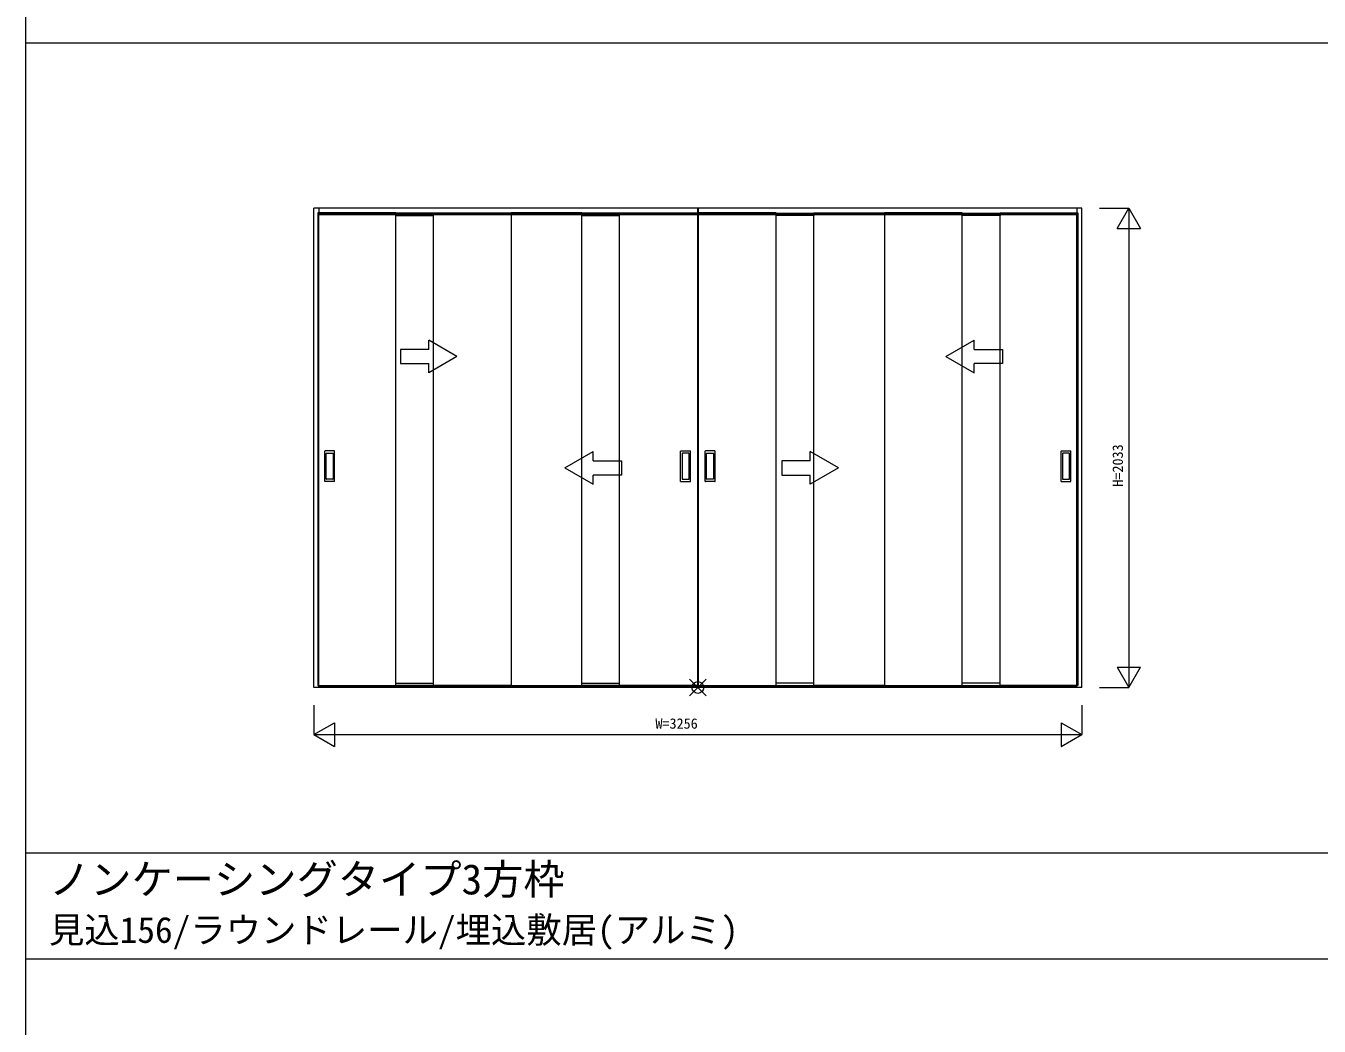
# Model space of a CAD drawing. Units: millimetres, scale not verified. Extents: x -14341 to 14341, y -10000 to 10000.
# Drawn here: x -14341 to -8855, y -4240 to 1 of the extents above; entities that cross this region are included whole.
import ezdxf
from ezdxf.enums import TextEntityAlignment as Align

# ---------------------------------------------------------------- set-up
doc = ezdxf.new("R2010")
doc.units = ezdxf.units.MM
doc.header["$LTSCALE"] = 50
doc.layers.add('0-0_0', color=7, linetype='Continuous')
for name, color, linetype, lineweight in [('0-1_YKK_F1', 7, 'Continuous', 18), ('0-2_YKK_IN', 1, 'Continuous', 18), ('0-3_YKK_A1', 4, 'Continuous', 18), ('0-4_YKK_N1', 2, 'Continuous', 18)]:
    doc.layers.add(name, color=color, linetype=linetype, lineweight=lineweight)
doc.styles.add('ＭＳ ゴシック', font='')
doc.styles.get('ＭＳ ゴシック').set_extended_font_data('MS Gothic')

msp = doc.modelspace()

# ---------------------------------------------------------------- linework, layer by layer
at = {"layer": '0-1_YKK_F1'}
for p, q in [((-14340.51, -10000), (-14340.51, 10000)), ((-14340.51, -70), (14159.49, -70)), ((-14340.51, -3505), (14159.49, -3505)), ((-14340.51, -3955), (14159.49, -3955))]:
    msp.add_line(p, q, dxfattribs=at)
at = {"layer": '0-2_YKK_IN'}
for p, q in [((-11525.86, -2839.36), (-11455.15, -2768.64)), ((-11525.86, -2768.64), (-11455.15, -2839.36))]:
    msp.add_line(p, q, dxfattribs=at)
msp.add_circle((-11490.51, -2804), 25, dxfattribs=at)
at = {"layer": '0-3_YKK_A1'}
for p, q in [((-13118.51, -2804), (-13118.51, -771)), ((-9862.51, -771), (-13118.51, -771)), ((-13098.51, -771), (-13098.51, -801)), ((-13098.51, -795), (-11492.51, -795)), ((-13098.51, -798), (-11492.51, -798)), ((-13098.51, -2800), (-13098.51, -801)), ((-11492.51, -771), (-11492.51, -2796)), ((-11488.51, -771), (-11488.51, -2796)), ((-11488.51, -795), (-9882.51, -795)), ((-11488.51, -798), (-9882.51, -798)), ((-9882.51, -771), (-9882.51, -801)), ((-9882.51, -2800), (-9882.51, -801)), ((-9862.51, -2804), (-9862.51, -771)), ((-12512.01, -1400.5), (-12632.01, -1331.22)), ((-12632.01, -1370.5), (-12632.01, -1331.22)), ((-10439.01, -1400.5), (-10319.01, -1331.22)), ((-10319.01, -1370.5), (-10319.01, -1331.22)), ((-12512.01, -1400.5), (-12632.01, -1469.78)), ((-10439.01, -1400.5), (-10319.01, -1469.78)), ((-12632.01, -1469.78), (-12632.01, -1430.5)), ((-10319.01, -1469.78), (-10319.01, -1430.5)), ((-13073.01, -1930), (-13073.01, -1802)), ((-13032.01, -1801), (-13072.01, -1801)), ((-13031.01, -1930), (-13031.01, -1802)), ((-12054.01, -1873.04), (-11934.01, -1803.76)), ((-11934.01, -1843.04), (-11934.01, -1803.76)), ((-11563.51, -1930), (-11563.51, -1802)), ((-11562.51, -1801), (-11522.51, -1801)), ((-11521.51, -1930), (-11521.51, -1802)), ((-11459.51, -1930), (-11459.51, -1802)), ((-11418.51, -1801), (-11458.51, -1801)), ((-11417.51, -1930), (-11417.51, -1802)), ((-10894.01, -1873.04), (-11014.01, -1803.76)), ((-11014.01, -1843.04), (-11014.01, -1803.76)), ((-9950.01, -1930), (-9950.01, -1802)), ((-9949.01, -1801), (-9909.01, -1801)), ((-9908.01, -1930), (-9908.01, -1802)), ((-13067.01, -1920), (-13067.01, -1812)), ((-13066.01, -1811), (-13038.01, -1811)), ((-13037.01, -1812), (-13037.01, -1920)), ((-11557.51, -1812), (-11557.51, -1920)), ((-11528.51, -1811), (-11556.51, -1811)), ((-11527.51, -1920), (-11527.51, -1812)), ((-11453.51, -1920), (-11453.51, -1812)), ((-11452.51, -1811), (-11424.51, -1811)), ((-11423.51, -1812), (-11423.51, -1920)), ((-9944.01, -1812), (-9944.01, -1920)), ((-9915.01, -1811), (-9943.01, -1811)), ((-9914.01, -1920), (-9914.01, -1812)), ((-12054.01, -1873.04), (-11934.01, -1942.32)), ((-11934.01, -1942.32), (-11934.01, -1903.04)), ((-10894.01, -1873.04), (-11014.01, -1942.32)), ((-11014.01, -1942.32), (-11014.01, -1903.04)), ((-13032.01, -1931), (-13072.01, -1931)), ((-13038.01, -1921), (-13066.01, -1921)), ((-11562.51, -1931), (-11522.51, -1931)), ((-11556.51, -1921), (-11528.51, -1921)), ((-11418.51, -1931), (-11458.51, -1931)), ((-11424.51, -1921), (-11452.51, -1921)), ((-9949.01, -1931), (-9909.01, -1931)), ((-9943.01, -1921), (-9915.01, -1921)), ((-12772.01, -2785.5), (-12612.01, -2785.5)), ((-12612.01, -2795.5), (-12772.01, -2795.5)), ((-11982.51, -2785.5), (-11822.51, -2785.5)), ((-11822.51, -2795.5), (-11982.51, -2795.5)), ((-10998.51, -2785.5), (-11158.51, -2785.5)), ((-11158.51, -2795.5), (-10998.51, -2795.5)), ((-10209.01, -2785.5), (-10369.01, -2785.5)), ((-10369.01, -2795.5), (-10209.01, -2795.5)), ((-9862.51, -2804), (-13118.51, -2804)), ((-13098.51, -2804), (-13098.51, -2800)), ((-9882.51, -2800), (-13098.51, -2800)), ((-9882.51, -2804), (-9882.51, -2800))]:
    msp.add_line(p, q, dxfattribs=at)
for points in [[(-13102.01, -2796), (-12772.01, -2796), (-12772.01, -792), (-13102.01, -792)], [(-12612.01, -792.5), (-12772.01, -792.5), (-12772.01, -802.5), (-12612.01, -802.5)], [(-12612.01, -792.5), (-12772.01, -792.5), (-12772.01, -802.5), (-12612.01, -802.5)], [(-12282.01, -2796), (-12612.01, -2796), (-12612.01, -792), (-12282.01, -792)], [(-11822.51, -792.5), (-11982.51, -792.5), (-11982.51, -802.5), (-11822.51, -802.5)], [(-11822.51, -792.5), (-11982.51, -792.5), (-11982.51, -802.5), (-11822.51, -802.5)], [(-11158.51, -792.5), (-10998.51, -792.5), (-10998.51, -802.5), (-11158.51, -802.5)], [(-11158.51, -792.5), (-10998.51, -792.5), (-10998.51, -802.5), (-11158.51, -802.5)], [(-10699.01, -2796), (-10369.01, -2796), (-10369.01, -792), (-10699.01, -792)], [(-10369.01, -792.5), (-10209.01, -792.5), (-10209.01, -802.5), (-10369.01, -802.5)], [(-10369.01, -792.5), (-10209.01, -792.5), (-10209.01, -802.5), (-10369.01, -802.5)], [(-9879.01, -2796), (-10209.01, -2796), (-10209.01, -792), (-9879.01, -792)]]:
    msp.add_lwpolyline(points, close=True, dxfattribs=at)
for points in [[(-12282.01, -2796), (-11982.51, -2796), (-11982.51, -792), (-12282.01, -792)], [(-11492.51, -2796), (-11822.51, -2796), (-11822.51, -792), (-11492.51, -792)], [(-11488.51, -2796), (-11158.51, -2796), (-11158.51, -792), (-11488.51, -792)], [(-10699.01, -2796), (-10998.51, -2796), (-10998.51, -792), (-10699.01, -792)], [(-12632.01, -1370.5), (-12752.01, -1370.5), (-12752.01, -1430.5), (-12632.01, -1430.5)], [(-10319.01, -1370.5), (-10199.01, -1370.5), (-10199.01, -1430.5), (-10319.01, -1430.5)], [(-11934.01, -1843.04), (-11814.01, -1843.04), (-11814.01, -1903.04), (-11934.01, -1903.04)], [(-11014.01, -1843.04), (-11134.01, -1843.04), (-11134.01, -1903.04), (-11014.01, -1903.04)]]:
    msp.add_lwpolyline(points, dxfattribs=at)
for centre, start, end in [((-13072.01, -1802), 90, 180), ((-13032.01, -1802), 0, 90), ((-11562.51, -1802), 90, 180), ((-11522.51, -1802), 0, 90), ((-11458.51, -1802), 90, 180), ((-11418.51, -1802), 0, 90), ((-9949.01, -1802), 90, 180), ((-9909.01, -1802), 0, 90), ((-13066.01, -1812), 90, 180), ((-13038.01, -1812), 0, 90), ((-11556.51, -1812), 90, 180), ((-11528.51, -1812), 360, 90), ((-11452.51, -1812), 90, 180), ((-11424.51, -1812), 0, 90), ((-9943.01, -1812), 90, 180), ((-9915.01, -1812), 360, 90), ((-13072.01, -1930), 180, 270), ((-13066.01, -1920), 180, 270), ((-13038.01, -1920), 270, 0), ((-13032.01, -1930), 270, 0), ((-11562.51, -1930), 180, 270), ((-11556.51, -1920), 180, 270), ((-11528.51, -1920), 270, 360), ((-11522.51, -1930), 270, 0), ((-11458.51, -1930), 180, 270), ((-11452.51, -1920), 180, 270), ((-11424.51, -1920), 270, 0), ((-11418.51, -1930), 270, 0), ((-9949.01, -1930), 180, 270), ((-9943.01, -1920), 180, 270), ((-9915.01, -1920), 270, 360), ((-9909.01, -1930), 270, 0)]:
    msp.add_arc(centre, 1, start, end, dxfattribs=at)
at = {"layer": '0-4_YKK_N1'}
for p, q in [((-9787.51, -771), (-9662.51, -771)), ((-9662.51, -771), (-9662.51, -2804)), ((-9712.51, -857.6), (-9612.51, -857.6)), ((-9712.51, -2717.4), (-9612.51, -2717.4)), ((-9787.51, -2804), (-9662.51, -2804)), ((-9862.51, -2879), (-9862.51, -3004)), ((-13118.51, -3004), (-13031.91, -2954)), ((-13031.91, -2954), (-13031.91, -3054)), ((-9949.11, -2954), (-9862.51, -3004)), ((-13118.51, -3004), (-13031.91, -3054))]:
    msp.add_line(p, q, dxfattribs=at)
for points in [[(-9712.51, -857.6), (-9662.51, -771), (-9612.51, -857.6)], [(-9712.51, -2717.4), (-9662.51, -2804), (-9612.51, -2717.4)], [(-13118.51, -2879), (-13118.51, -3004), (-9862.51, -3004)], [(-9949.11, -2954), (-9949.11, -3054), (-9862.51, -3004)]]:
    msp.add_lwpolyline(points, dxfattribs=at)

# ---------------------------------------------------------------- texts
at = {"layer": '0-0_0', "style": 'ＭＳ ゴシック'}
for s, height, p in [('ノンケーシングタイプ3方枠', 128.3, (-14242.51, -3719.88)), ('見込156/ラウンドレール/埋込敷居(アルミ)', 110, (-14242.51, -3919.93))]:
    msp.add_text(s, height=height, dxfattribs=at).set_placement(p, align=Align.BOTTOM_LEFT)
at = {"layer": '0-4_YKK_N1', "color": 7, "style": 'ＭＳ ゴシック'}
msp.add_text('H=2033', height=43.99, rotation=90, dxfattribs=at).set_placement((-9674.51, -1952.5), align=Align.BOTTOM_LEFT)
msp.add_text('W=3256', height=43.99, dxfattribs=at).set_placement((-11670.51, -2992), align=Align.BOTTOM_LEFT)

doc.saveas('drawing.dxf')
